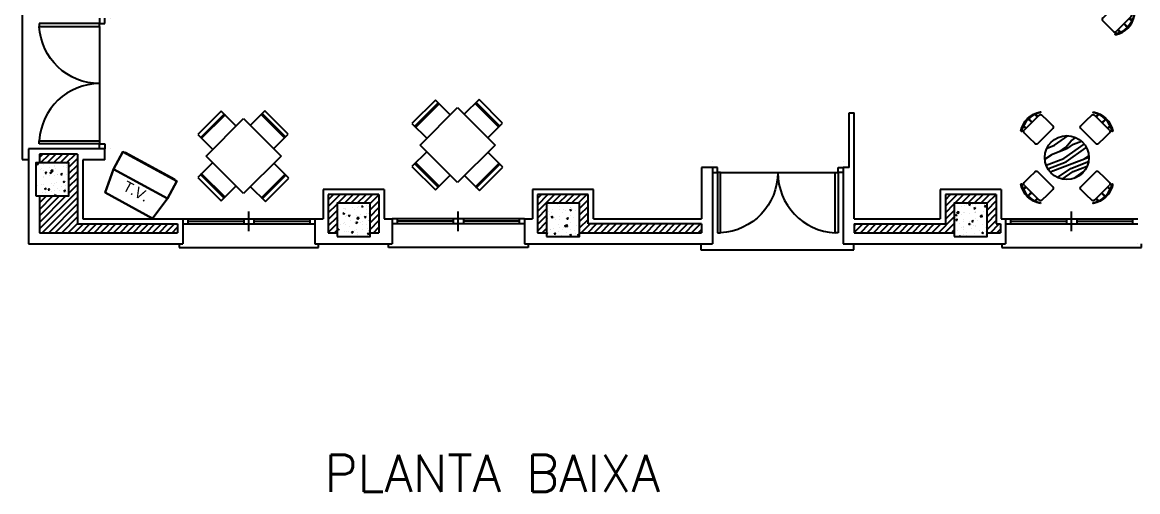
# Model space of a CAD drawing. Extents: x 33.7 to 63.4, y -76.7 to 11.5.
# Drawn here: x 36.46 to 51.65, y -20.8 to -14.41 of the extents above; entities that cross this region are included whole.
import ezdxf

# ---------------------------------------------------------------- set-up
doc = ezdxf.new("R2010")
doc.units = 0
doc.header["$LTSCALE"] = 0.375
doc.layers.get('0').update_dxf_attribs({"linetype": 'CONTINUOUS'})
for name, color, linetype in [('AUX', 7, 'CONTINUOUS'), ('CARPINTERIA', 44, 'CONTINUOUS'), ('INSONORIZACION', 43, 'CONTINUOUS'), ('MUEBLES', 1, 'CONTINUOUS'), ('MUROS', 3, 'CONTINUOUS'), ('PILARES', 2, 'CONTINUOUS'), ('TEXTOS', 2, 'CONTINUOUS')]:
    doc.layers.add(name, color=color, linetype=linetype)
doc.styles.add('SANSSERIF', font='UNIV.SHX')
doc.styles.get("Standard").update_dxf_attribs({"font": 'simplex', "height": 0.1})

# ---------------------------------------------------------------- blocks, each defined once
blk = doc.blocks.new('$HV090000')
at = {"color": 0}
for p, q in [((0, 0.07), (0.9, 0.07)), ((0, 0), (0.9, 0)), ((0.07, 0), (0.07, 0.07)), ((0.07, 0.035), (0.83, 0.035)), ((0.83, 0), (0.83, 0.07))]:
    blk.add_line(p, q, dxfattribs=at)
blk = doc.blocks.new('$V1090000180000340002S')
at = {"color": 0}
for p, q in [((-0.05, 0.34), (-0.05, 0.39)), ((-0.05, 0.39), (1.85, 0.39)), ((0, 0.34), (0, 0.34)), ((1.8, 0.34), (1.8, 0.34)), ((1.85, 0.39), (1.85, 0.34)), ((0.9, 0.17), (0.9, -0.1))]:
    blk.add_line(p, q, dxfattribs=at)
at = {"color": 0, "invisible_edges": 15}
blk.add_3dface([(0, 0), (1.8, 0), (1.8, 0.34), (0, 0.34)], dxfattribs=at)
at = {"color": 0}
for p in [(0, 0), (0.9, 0)]:
    blk.add_blockref('$HV090000', p, dxfattribs=at)
blk = doc.blocks.new('$HO08200007N')
at = {"color": 0}
for p, q in [((0.07, 0), (0.07, 0.82)), ((0.07, 0.82), (0.11, 0.82)), ((0.11, 0.82), (0.11, 0)), ((0, 0), (0.07, 0)), ((0.07, 0), (0.07, -0.07)), ((0.11, 0), (0.07, 0)), ((0.07, -0.07), (0, -0.07))]:
    blk.add_line(p, q, dxfattribs=at)
blk.add_arc((0.068, -0.001), 0.822, 0.0525, 87.0833, dxfattribs=at)
blk = doc.blocks.new('$D108200007N08215000N')
at = {"color": 0}
for p, q in [((0, 0.15), (0, 0.15)), ((0, 0), (0, 0)), ((1.78, 0.15), (1.78, 0.15)), ((1.78, 0), (1.78, 0))]:
    blk.add_line(p, q, dxfattribs=at)
at = {"color": 0, "invisible_edges": 15}
blk.add_3dface([(0, 0), (1.78, 0), (1.78, 0.15), (0, 0.15)], dxfattribs=at)
at = {"color": 0}
blk.add_blockref('$HO08200007N', (0, 0.15), dxfattribs=at)
at = {"color": 0, "xscale": -1}
blk.add_blockref('$HO08200007N', (1.78, 0.15), dxfattribs=at)
blk = doc.blocks.new('*X19')
at = {"color": 0}
for p, q in [((149.911, 131.316), (149.911, 131.316)), ((149.921, 131.308), (149.942, 131.316)), ((149.936, 131.298), (149.942, 131.316)), ((150.333, 131.31), (150.333, 131.31)), ((149.921, 131.308), (149.936, 131.298)), ((149.977, 131.24), (149.977, 131.24)), ((149.983, 131.25), (149.983, 131.25)), ((150.007, 131.298), (150.007, 131.298)), ((150.015, 131.224), (150.015, 131.224)), ((150.035, 131.184), (150.049, 131.201)), ((150.035, 131.184), (150.053, 131.182)), ((150.044, 131.179), (150.044, 131.179)), ((150.053, 131.182), (150.05, 131.201)), ((150.091, 131.255), (150.091, 131.255)), ((150.1, 131.187), (150.121, 131.195)), ((150.1, 131.187), (150.115, 131.177)), ((150.115, 131.211), (150.138, 131.235)), ((150.115, 131.211), (150.141, 131.207)), ((150.115, 131.177), (150.121, 131.195)), ((150.142, 131.207), (150.138, 131.235)), ((150.158, 131.28), (150.158, 131.28)), ((150.167, 131.291), (150.167, 131.291)), ((150.171, 131.246), (150.171, 131.246)), ((150.201, 131.162), (150.201, 131.162)), ((150.204, 131.172), (150.204, 131.172)), ((150.25, 131.165), (150.265, 131.182)), ((150.25, 131.165), (150.268, 131.164)), ((150.268, 131.163), (150.265, 131.182)), ((150.273, 131.175), (150.273, 131.175)), ((150.276, 131.172), (150.276, 131.172)), ((150.28, 131.28), (150.28, 131.28)), ((150.321, 131.168), (150.321, 131.168)), ((150.325, 131.267), (150.325, 131.267)), ((150.327, 131.284), (150.327, 131.284)), ((150.352, 131.284), (150.359, 131.286)), ((150.352, 131.284), (150.359, 131.28)), ((150.355, 131.29), (150.355, 131.29)), ((149.923, 131.115), (149.923, 131.115)), ((149.933, 131.018), (149.933, 131.018)), ((149.986, 131.025), (149.986, 131.025)), ((150.007, 131.024), (150.007, 131.024)), ((150.011, 131.124), (150.011, 131.124)), ((150.012, 131.137), (150.012, 131.137)), ((150.098, 131.145), (150.098, 131.145)), ((150.122, 131.043), (150.122, 131.043)), ((150.146, 131.019), (150.146, 131.019)), ((150.163, 131.047), (150.163, 131.047)), ((150.167, 131.146), (150.167, 131.146)), ((150.197, 131.053), (150.197, 131.053)), ((150.279, 131.066), (150.3, 131.075)), ((150.279, 131.066), (150.294, 131.056)), ((150.294, 131.056), (150.3, 131.074)), ((150.306, 131.012), (150.306, 131.012)), ((150.311, 131.068), (150.311, 131.068)), ((150.317, 131.068), (150.317, 131.068)), ((149.91, 130.936), (149.91, 130.936)), ((150.004, 130.924), (150.004, 130.924)), ((150.027, 130.97), (150.048, 130.978)), ((150.027, 130.97), (150.042, 130.96)), ((150.042, 130.96), (150.048, 130.978)), ((150.043, 130.925), (150.043, 130.925)), ((150.049, 130.985), (150.049, 130.985)), ((150.077, 130.958), (150.091, 130.976)), ((150.077, 130.958), (150.095, 130.957)), ((150.085, 130.966), (150.085, 130.966)), ((150.095, 130.957), (150.091, 130.975)), ((150.118, 130.935), (150.118, 130.935)), ((150.157, 130.9), (150.157, 130.9)), ((150.158, 130.873), (150.178, 130.894)), ((150.16, 130.947), (150.16, 130.947)), ((150.18, 130.873), (150.178, 130.893)), ((150.209, 130.978), (150.209, 130.978)), ((150.232, 130.95), (150.232, 130.95)), ((150.26, 130.996), (150.26, 130.996)), ((150.292, 130.939), (150.306, 130.957)), ((150.292, 130.939), (150.31, 130.938)), ((150.31, 130.938), (150.306, 130.957)), ((150.314, 130.968), (150.314, 130.968)), ((150.332, 130.93), (150.332, 130.93)), ((154.104, 130.704), (154.104, 130.704)), ((154.218, 130.719), (154.218, 130.719)), ((154.283, 130.713), (154.283, 130.713)), ((154.294, 130.726), (154.294, 130.726)), ((154.339, 130.729), (154.36, 130.737)), ((154.339, 130.729), (154.353, 130.719)), ((154.354, 130.719), (154.36, 130.737)), ((154.407, 130.744), (154.407, 130.744)), ((154.437, 130.734), (154.437, 130.734)), ((156.872, 130.734), (156.872, 130.734)), ((156.884, 130.768), (156.884, 130.768)), ((156.893, 130.747), (156.893, 130.747)), ((157.007, 130.762), (157.007, 130.762)), ((157.032, 130.728), (157.032, 130.728)), ((157.191, 130.712), (157.191, 130.712)), ((157.192, 130.721), (157.192, 130.721)), ((162.498, 130.77), (162.498, 130.77)), ((162.505, 130.731), (162.505, 130.731)), ((162.548, 130.745), (162.548, 130.745)), ((162.574, 130.753), (162.574, 130.753)), ((162.606, 130.75), (162.62, 130.767)), ((162.606, 130.75), (162.624, 130.749)), ((162.624, 130.749), (162.62, 130.767)), ((162.658, 130.763), (162.658, 130.763)), ((162.676, 130.708), (162.697, 130.716)), ((162.676, 130.708), (162.691, 130.698)), ((162.691, 130.698), (162.697, 130.716)), ((162.695, 130.756), (162.695, 130.756)), ((162.702, 130.767), (162.702, 130.767)), ((162.77, 130.766), (162.77, 130.766)), ((162.819, 130.756), (162.819, 130.756)), ((162.821, 130.731), (162.835, 130.749)), ((162.821, 130.731), (162.839, 130.73)), ((162.839, 130.73), (162.835, 130.749)), ((154.025, 130.586), (154.025, 130.586)), ((154.029, 130.694), (154.029, 130.694)), ((154.086, 130.633), (154.107, 130.641)), ((154.086, 130.633), (154.101, 130.623)), ((154.09, 130.697), (154.09, 130.697)), ((154.101, 130.622), (154.108, 130.641)), ((154.119, 130.696), (154.119, 130.696)), ((154.123, 130.591), (154.123, 130.591)), ((154.127, 130.691), (154.127, 130.691)), ((154.139, 130.601), (154.139, 130.601)), ((154.165, 130.601), (154.18, 130.618)), ((154.165, 130.601), (154.183, 130.599)), ((154.183, 130.599), (154.18, 130.618)), ((154.25, 130.69), (154.25, 130.69)), ((154.277, 130.566), (154.3, 130.59)), ((154.277, 130.566), (154.304, 130.561)), ((154.279, 130.613), (154.279, 130.613)), ((154.304, 130.561), (154.3, 130.59)), ((154.328, 130.626), (154.328, 130.626)), ((154.38, 130.582), (154.395, 130.599)), ((154.38, 130.582), (154.398, 130.58)), ((154.398, 130.58), (154.395, 130.599)), ((154.404, 130.636), (154.404, 130.636)), ((154.41, 130.683), (154.41, 130.683)), ((154.433, 130.634), (154.433, 130.634)), ((154.457, 130.577), (154.457, 130.577)), ((156.877, 130.568), (156.877, 130.568)), ((156.881, 130.668), (156.881, 130.668)), ((156.905, 130.617), (156.905, 130.617)), ((156.921, 130.582), (156.935, 130.599)), ((156.921, 130.582), (156.939, 130.58)), ((156.925, 130.585), (156.946, 130.593)), ((156.925, 130.585), (156.94, 130.575)), ((156.928, 130.644), (156.928, 130.644)), ((156.935, 130.694), (156.935, 130.694)), ((156.939, 130.58), (156.935, 130.599)), ((156.94, 130.575), (156.946, 130.593)), ((156.972, 130.575), (156.972, 130.575)), ((156.977, 130.552), (156.977, 130.552)), ((157.033, 130.591), (157.033, 130.591)), ((157.037, 130.691), (157.037, 130.691)), ((157.038, 130.551), (157.038, 130.551)), ((157.08, 130.648), (157.08, 130.648)), ((157.095, 130.687), (157.095, 130.687)), ((157.113, 130.561), (157.113, 130.561)), ((157.117, 130.669), (157.117, 130.669)), ((157.132, 130.568), (157.132, 130.568)), ((157.136, 130.563), (157.15, 130.58)), ((157.136, 130.563), (157.154, 130.561)), ((157.154, 130.561), (157.15, 130.58)), ((157.152, 130.582), (157.152, 130.582)), ((157.177, 130.682), (157.198, 130.69)), ((157.177, 130.682), (157.192, 130.672)), ((157.187, 130.612), (157.187, 130.612)), ((157.192, 130.672), (157.199, 130.69)), ((157.192, 130.679), (157.192, 130.679)), ((157.227, 130.576), (157.227, 130.576)), ((157.255, 130.681), (157.255, 130.681)), ((157.255, 130.678), (157.255, 130.678)), ((157.293, 130.562), (157.293, 130.562)), ((157.306, 130.694), (157.306, 130.694)), ((162.424, 130.611), (162.445, 130.619)), ((162.424, 130.611), (162.439, 130.601)), ((162.426, 130.612), (162.426, 130.612)), ((162.432, 130.543), (162.447, 130.561)), ((162.439, 130.601), (162.445, 130.619)), ((162.442, 130.642), (162.466, 130.666)), ((162.442, 130.642), (162.469, 130.638)), ((162.45, 130.542), (162.447, 130.561)), ((162.469, 130.638), (162.466, 130.666)), ((162.513, 130.618), (162.513, 130.618)), ((162.535, 130.651), (162.535, 130.651)), ((162.544, 130.646), (162.544, 130.646)), ((162.616, 130.637), (162.616, 130.637)), ((162.688, 130.648), (162.688, 130.648)), ((162.691, 130.647), (162.691, 130.647)), ((162.694, 130.567), (162.694, 130.567)), ((162.696, 130.644), (162.696, 130.644)), ((162.698, 130.667), (162.698, 130.667)), ((162.763, 130.592), (162.786, 130.617)), ((162.763, 130.592), (162.789, 130.588)), ((162.789, 130.588), (162.786, 130.617)), ((162.804, 130.662), (162.804, 130.662)), ((162.846, 130.586), (162.846, 130.586)), ((162.849, 130.686), (162.849, 130.686)), ((162.855, 130.587), (162.859, 130.588)), ((162.855, 130.587), (162.859, 130.585)), ((162.856, 130.637), (162.856, 130.637)), ((154.01, 130.392), (154.009, 130.398)), ((154.013, 130.415), (154.034, 130.423)), ((154.013, 130.415), (154.028, 130.405)), ((154.028, 130.405), (154.035, 130.423)), ((154.031, 130.544), (154.031, 130.544)), ((154.06, 130.482), (154.06, 130.482)), ((154.095, 130.503), (154.095, 130.503)), ((154.107, 130.517), (154.107, 130.517)), ((154.12, 130.491), (154.12, 130.491)), ((154.179, 130.451), (154.179, 130.451)), ((154.191, 130.537), (154.191, 130.537)), ((154.246, 130.399), (154.246, 130.399)), ((154.249, 130.507), (154.249, 130.507)), ((154.255, 130.497), (154.255, 130.497)), ((154.266, 130.512), (154.287, 130.52)), ((154.266, 130.512), (154.28, 130.502)), ((154.272, 130.414), (154.272, 130.414)), ((154.276, 130.513), (154.276, 130.513)), ((154.281, 130.502), (154.287, 130.52)), ((154.282, 130.547), (154.282, 130.547)), ((154.325, 130.517), (154.325, 130.517)), ((154.352, 130.53), (154.352, 130.53)), ((154.353, 130.481), (154.353, 130.481)), ((154.359, 130.414), (154.359, 130.414)), ((154.415, 130.49), (154.415, 130.49)), ((154.426, 130.435), (154.426, 130.435)), ((154.43, 130.535), (154.43, 130.535)), ((154.438, 130.532), (154.438, 130.532)), ((156.873, 130.468), (156.873, 130.468)), ((156.914, 130.422), (156.914, 130.422)), ((156.917, 130.417), (156.917, 130.417)), ((156.959, 130.432), (156.959, 130.432)), ((157.029, 130.491), (157.029, 130.491)), ((157.034, 130.442), (157.034, 130.442)), ((157.074, 130.415), (157.074, 130.415)), ((157.091, 130.447), (157.091, 130.447)), ((157.104, 130.464), (157.125, 130.473)), ((157.104, 130.464), (157.119, 130.454)), ((157.119, 130.461), (157.142, 130.485)), ((157.119, 130.454), (157.126, 130.472)), ((157.119, 130.461), (157.145, 130.456)), ((157.146, 130.456), (157.142, 130.485)), ((157.148, 130.457), (157.148, 130.457)), ((157.18, 130.412), (157.18, 130.412)), ((157.183, 130.512), (157.183, 130.512)), ((157.234, 130.408), (157.234, 130.408)), ((157.266, 130.477), (157.266, 130.477)), ((162.432, 130.543), (162.45, 130.542)), ((162.458, 130.401), (162.458, 130.401)), ((162.477, 130.498), (162.477, 130.498)), ((162.501, 130.439), (162.501, 130.439)), ((162.533, 130.411), (162.533, 130.411)), ((162.537, 130.519), (162.537, 130.519)), ((162.537, 130.446), (162.537, 130.446)), ((162.54, 130.546), (162.54, 130.546)), ((162.54, 130.457), (162.54, 130.457)), ((162.603, 130.49), (162.624, 130.499)), ((162.603, 130.49), (162.618, 130.48)), ((162.612, 130.529), (162.612, 130.529)), ((162.618, 130.48), (162.624, 130.498)), ((162.637, 130.491), (162.637, 130.491)), ((162.647, 130.525), (162.662, 130.542)), ((162.647, 130.525), (162.665, 130.523)), ((162.647, 130.426), (162.647, 130.426)), ((162.665, 130.523), (162.662, 130.542)), ((162.676, 130.469), (162.676, 130.469)), ((162.691, 130.467), (162.691, 130.467)), ((162.7, 130.451), (162.7, 130.451)), ((162.725, 130.544), (162.725, 130.544)), ((162.748, 130.403), (162.748, 130.403)), ((162.797, 130.484), (162.797, 130.484)), ((162.836, 130.45), (162.836, 130.45)), ((162.842, 130.486), (162.842, 130.486)), ((162.851, 130.499), (162.851, 130.499)), ((154.009, 130.392), (154.009, 130.392)), ((154.116, 130.391), (154.116, 130.391)), ((154.132, 130.384), (154.132, 130.384)), ((154.171, 130.389), (154.171, 130.389)), ((154.207, 130.375), (154.221, 130.392)), ((154.207, 130.375), (154.225, 130.373)), ((154.225, 130.373), (154.221, 130.392)), ((154.292, 130.378), (154.292, 130.378)), ((154.293, 130.346), (154.293, 130.346)), ((154.422, 130.356), (154.436, 130.373)), ((154.422, 130.356), (154.44, 130.355)), ((154.422, 130.335), (154.422, 130.335)), ((154.44, 130.354), (154.436, 130.373)), ((154.445, 130.391), (154.459, 130.396)), ((154.445, 130.391), (154.459, 130.382)), ((154.452, 130.371), (154.452, 130.371)), ((156.859, 130.37), (156.873, 130.376)), ((156.859, 130.364), (156.867, 130.358)), ((156.867, 130.358), (156.873, 130.376)), ((156.87, 130.369), (156.87, 130.369)), ((156.955, 130.324), (156.955, 130.324)), ((156.962, 130.356), (156.977, 130.373)), ((156.962, 130.356), (156.98, 130.354)), ((156.977, 130.382), (156.977, 130.382)), ((156.98, 130.354), (156.977, 130.373)), ((157.026, 130.391), (157.026, 130.391)), ((157.069, 130.339), (157.069, 130.339)), ((157.137, 130.375), (157.137, 130.375)), ((157.178, 130.337), (157.192, 130.354)), ((157.178, 130.337), (157.195, 130.335)), ((157.196, 130.335), (157.192, 130.354)), ((157.259, 130.364), (157.259, 130.364)), ((157.283, 130.344), (157.305, 130.352)), ((157.283, 130.344), (157.298, 130.334)), ((157.297, 130.368), (157.297, 130.368)), ((157.299, 130.334), (157.305, 130.352)), ((162.417, 130.345), (162.417, 130.345)), ((162.478, 130.323), (162.488, 130.335)), ((162.49, 130.323), (162.488, 130.335)), ((162.504, 130.323), (162.505, 130.325)), ((162.506, 130.323), (162.506, 130.324)), ((162.533, 130.346), (162.533, 130.346)), ((162.573, 130.373), (162.573, 130.373)), ((162.577, 130.338), (162.577, 130.338)), ((162.687, 130.367), (162.687, 130.367)), ((162.738, 130.332), (162.738, 130.332)), ((162.757, 130.332), (162.757, 130.332)), ((162.782, 130.37), (162.803, 130.378)), ((162.782, 130.37), (162.797, 130.36)), ((162.797, 130.359), (162.803, 130.378)), ((162.832, 130.342), (162.832, 130.342)), ((162.839, 130.386), (162.839, 130.386))]:
    blk.add_line(p, q, dxfattribs=at)
blk = doc.blocks.new('*X29')
at = {"color": 0}
for p, q in [((149.959, 139.617), (150.039, 139.698)), ((149.959, 139.529), (150.079, 139.649)), ((149.959, 139.44), (150.079, 139.56)), ((149.959, 139.352), (150.079, 139.472)), ((149.959, 139.264), (150.079, 139.384)), ((149.959, 139.175), (150.079, 139.295)), ((149.985, 139.113), (150.079, 139.207)), ((150.073, 139.113), (150.079, 139.118)), ((149.959, 137.673), (150.059, 137.773)), ((149.959, 137.761), (149.971, 137.773)), ((149.959, 137.584), (150.079, 137.704)), ((149.959, 137.496), (150.079, 137.616)), ((149.959, 137.407), (150.079, 137.527)), ((149.959, 137.319), (150.079, 137.439)), ((149.959, 137.231), (150.079, 137.351)), ((149.959, 137.142), (150.079, 137.262)), ((149.988, 137.083), (150.079, 137.174)), ((150.076, 137.083), (150.079, 137.085)), ((149.959, 135.64), (150.062, 135.743)), ((149.959, 135.728), (149.974, 135.743)), ((150.03, 135.623), (150.15, 135.743)), ((150.119, 135.623), (150.239, 135.743)), ((150.207, 135.623), (150.327, 135.743)), ((150.296, 135.623), (150.416, 135.743)), ((150.359, 135.598), (150.479, 135.718)), ((150.359, 135.509), (150.479, 135.629)), ((150.359, 135.421), (150.479, 135.541)), ((150.359, 135.332), (150.479, 135.452)), ((150.256, 135.053), (150.479, 135.276)), ((150.359, 135.244), (150.479, 135.364)), ((149.959, 135.109), (150.022, 135.173)), ((149.991, 135.053), (150.111, 135.173)), ((150.079, 135.053), (150.199, 135.173)), ((150.168, 135.053), (150.288, 135.173)), ((150.344, 135.053), (150.479, 135.187)), ((150.433, 135.053), (150.479, 135.099)), ((149.959, 133.607), (150.065, 133.713)), ((149.959, 133.695), (149.977, 133.713)), ((149.959, 133.518), (150.079, 133.638)), ((149.972, 133.443), (150.079, 133.55)), ((150.06, 133.443), (150.079, 133.462)), ((149.959, 131.397), (150.005, 131.443)), ((149.973, 131.323), (150.093, 131.443)), ((150.061, 131.323), (150.181, 131.443)), ((150.15, 131.323), (150.27, 131.443)), ((150.238, 131.323), (150.358, 131.443)), ((150.327, 131.323), (150.447, 131.443)), ((150.359, 131.267), (150.479, 131.387)), ((150.359, 131.178), (150.479, 131.298)), ((150.359, 131.09), (150.479, 131.21)), ((150.359, 131.001), (150.479, 131.121)), ((150.359, 130.913), (150.479, 131.033)), ((149.959, 130.425), (150.479, 130.945)), ((149.959, 130.513), (150.319, 130.873)), ((149.959, 130.601), (150.23, 130.873)), ((149.959, 130.69), (150.142, 130.873)), ((149.959, 130.778), (150.053, 130.873)), ((149.959, 130.867), (149.965, 130.873)), ((149.995, 130.373), (150.479, 130.856)), ((153.889, 130.819), (153.962, 130.893)), ((153.889, 130.731), (154.051, 130.893)), ((154.019, 130.773), (154.139, 130.893)), ((154.108, 130.773), (154.228, 130.893)), ((154.196, 130.773), (154.316, 130.893)), ((154.284, 130.773), (154.404, 130.893)), ((154.373, 130.773), (154.493, 130.893)), ((154.459, 130.77), (154.579, 130.89)), ((156.739, 130.841), (156.791, 130.893)), ((156.739, 130.752), (156.879, 130.893)), ((156.739, 130.664), (156.968, 130.893)), ((156.936, 130.773), (157.056, 130.893)), ((157.024, 130.773), (157.144, 130.893)), ((157.113, 130.773), (157.233, 130.893)), ((157.201, 130.773), (157.321, 130.893)), ((157.29, 130.773), (157.41, 130.893)), ((162.289, 130.822), (162.359, 130.893)), ((162.289, 130.734), (162.448, 130.893)), ((162.416, 130.773), (162.536, 130.893)), ((162.505, 130.773), (162.625, 130.893)), ((162.593, 130.773), (162.713, 130.893)), ((162.681, 130.773), (162.801, 130.893)), ((162.77, 130.773), (162.89, 130.893)), ((162.858, 130.773), (162.978, 130.893)), ((150.084, 130.373), (150.479, 130.768)), ((153.889, 130.642), (154.009, 130.762)), ((154.459, 130.682), (154.579, 130.802)), ((154.459, 130.594), (154.579, 130.714)), ((157.309, 130.704), (157.429, 130.824)), ((157.309, 130.615), (157.429, 130.735)), ((162.289, 130.645), (162.409, 130.765)), ((162.859, 130.685), (162.979, 130.805)), ((162.859, 130.597), (162.979, 130.717)), ((150.172, 130.373), (150.479, 130.68)), ((150.261, 130.373), (150.479, 130.591)), ((153.889, 130.554), (154.009, 130.674)), ((153.889, 130.466), (154.009, 130.586)), ((154.459, 130.505), (154.579, 130.625)), ((156.739, 130.576), (156.859, 130.696)), ((156.739, 130.487), (156.859, 130.607)), ((157.309, 130.527), (157.429, 130.647)), ((157.309, 130.438), (157.429, 130.558)), ((162.193, 130.373), (162.409, 130.589)), ((162.289, 130.557), (162.409, 130.677)), ((162.859, 130.508), (162.979, 130.628)), ((150.349, 130.373), (150.479, 130.503)), ((150.437, 130.373), (150.557, 130.493)), ((150.526, 130.373), (150.646, 130.493)), ((150.614, 130.373), (150.734, 130.493)), ((150.702, 130.373), (150.822, 130.493)), ((150.791, 130.373), (150.911, 130.493)), ((150.879, 130.373), (150.999, 130.493)), ((150.968, 130.373), (151.088, 130.493)), ((151.056, 130.373), (151.176, 130.493)), ((151.144, 130.373), (151.264, 130.493)), ((151.233, 130.373), (151.353, 130.493)), ((151.321, 130.373), (151.441, 130.493)), ((151.41, 130.373), (151.53, 130.493)), ((151.498, 130.373), (151.618, 130.493)), ((151.586, 130.373), (151.706, 130.493)), ((151.675, 130.373), (151.795, 130.493)), ((151.763, 130.373), (151.839, 130.449)), ((153.889, 130.377), (154.009, 130.497)), ((153.973, 130.373), (154.009, 130.409)), ((154.459, 130.417), (154.579, 130.537)), ((154.503, 130.373), (154.579, 130.448)), ((156.739, 130.399), (156.859, 130.519)), ((156.801, 130.373), (156.859, 130.43)), ((157.332, 130.373), (157.452, 130.493)), ((157.42, 130.373), (157.54, 130.493)), ((157.508, 130.373), (157.628, 130.493)), ((157.597, 130.373), (157.717, 130.493)), ((157.685, 130.373), (157.805, 130.493)), ((157.774, 130.373), (157.894, 130.493)), ((157.862, 130.373), (157.982, 130.493)), ((157.95, 130.373), (158.07, 130.493)), ((158.039, 130.373), (158.159, 130.493)), ((158.127, 130.373), (158.247, 130.493)), ((158.215, 130.373), (158.335, 130.493)), ((158.304, 130.373), (158.424, 130.493)), ((158.392, 130.373), (158.512, 130.493)), ((158.481, 130.373), (158.601, 130.493)), ((158.569, 130.373), (158.689, 130.493)), ((158.657, 130.373), (158.777, 130.493)), ((158.746, 130.373), (158.866, 130.493)), ((158.834, 130.373), (158.954, 130.493)), ((158.923, 130.373), (158.967, 130.417)), ((161.047, 130.464), (161.075, 130.493)), ((161.047, 130.376), (161.164, 130.493)), ((161.132, 130.373), (161.252, 130.493)), ((161.221, 130.373), (161.341, 130.493)), ((161.309, 130.373), (161.429, 130.493)), ((161.397, 130.373), (161.517, 130.493)), ((161.486, 130.373), (161.606, 130.493)), ((161.574, 130.373), (161.694, 130.493)), ((161.663, 130.373), (161.783, 130.493)), ((161.751, 130.373), (161.871, 130.493)), ((161.839, 130.373), (161.959, 130.493)), ((161.928, 130.373), (162.048, 130.493)), ((162.016, 130.373), (162.136, 130.493)), ((162.105, 130.373), (162.225, 130.493)), ((162.281, 130.373), (162.409, 130.5)), ((162.37, 130.373), (162.409, 130.412)), ((162.859, 130.42), (162.979, 130.54)), ((162.9, 130.373), (163.02, 130.493)), ((162.988, 130.373), (163.036, 130.421))]:
    blk.add_line(p, q, dxfattribs=at)
blk = doc.blocks.new('TABUBONI')
at = {"layer": 'MUEBLES'}
for p, q in [((-0.116, 0.308), (-0.116, 0.26)), ((-0.108, 0.31), (-0.108, 0.26)), ((-0.008, 0.26), (-0.008, 0.329)), ((0, 0.26), (0, 0.329)), ((0.108, 0.31), (0.108, 0.26)), ((0.116, 0.308), (0.116, 0.26)), ((-0.171, 0.242), (-0.171, 0.13)), ((-0.145, 0.26), (0.145, 0.26)), ((0.171, 0.13), (0.171, 0.242)), ((-0.171, 0.13), (-0.171, 0.026)), ((-0.145, 0), (0.145, 0)), ((0.171, 0.026), (0.171, 0.13))]:
    blk.add_line(p, q, dxfattribs=at)
blk.add_lwpolyline([(0.188, 0.282, 0.302776), (-0.188, 0.282), (-0.182, 0.273, -0.302776), (0.182, 0.273)], format="xyb", close=True, dxfattribs=at)
for centre, start, end in [((-0.145, 0.234), 90, 180), ((0.145, 0.234), 0, 90), ((-0.145, 0.026), 180, 270), ((0.145, 0.026), 270, 360)]:
    blk.add_arc(centre, 0.0257, start, end, dxfattribs=at)
blk = doc.blocks.new('2MBSIL5')
at = {"color": 0}
for p, q in [((0.225, 0.285), (-0.225, 0.285)), ((-0.225, 0.285), (-0.225, 0.0025)), ((0.225, 0.23), (-0.225, 0.23)), ((-0.225, 0.2125), (0.225, 0.2125)), ((0.225, 0.0025), (0.225, 0.285)), ((0.225, 0.2125), (0.225, 0.23))]:
    blk.add_line(p, q, dxfattribs=at)
blk = doc.blocks.new('*X32')
at = {"color": 0}
for p, q in [((150.734, 128.206), (150.914, 128.332)), ((150.914, 128.332), (150.923, 128.335)), ((150.962, 128.264), (151.026, 128.309)), ((150.632, 128.167), (150.734, 128.206)), ((150.903, 128.156), (150.692, 128.075)), ((150.797, 128.116), (150.887, 128.179)), ((150.86, 128.026), (151.138, 128.22)), ((150.887, 128.179), (150.962, 128.264)), ((150.892, 127.981), (151.162, 128.17)), ((150.903, 128.156), (150.993, 128.219)), ((150.993, 128.219), (151.099, 128.26)), ((151.099, 128.26), (151.1, 128.261)), ((151.162, 128.17), (151.169, 128.172)), ((151.162, 128.17), (151.169, 128.172)), ((150.603, 128.013), (150.691, 128.075)), ((150.62, 127.933), (150.86, 128.025)), ((150.643, 127.885), (150.892, 127.98)), ((150.712, 127.854), (151.202, 128.042)), ((150.955, 127.89), (151.197, 127.983)), ((151.135, 128.017), (151.201, 128.062)), ((150.681, 127.833), (150.712, 127.854)), ((150.775, 127.764), (150.955, 127.89)), ((150.84, 127.743), (150.987, 127.845)), ((150.987, 127.845), (151.178, 127.919)), ((150.996, 127.751), (151.124, 127.841)), ((151.124, 127.841), (151.132, 127.844))]:
    blk.add_line(p, q, dxfattribs=at)

msp = doc.modelspace()

# ---------------------------------------------------------------- linework, layer by layer
at = {"color": 1}
for points in [[(37.834, -16.171), (37.706, -16.406), (37.706, -16.406, 0.751), (37.834, -16.171, 0.751)], [(38.44, -16.805, 0.751), (38.567, -16.57, 0.751), (37.834, -16.171, 0.751), (37.706, -16.406, 0.751)], [(38.567, -16.57, 0.751), (37.834, -16.171, 0.751), (37.834, -16.171), (38.567, -16.57)], [(38.541, -16.548, 0.711), (37.867, -16.182, 0.711), (37.867, -16.182, 0.147), (38.541, -16.548, 0.147)], [(37.938, -16.22, 0.105), (37.871, -16.184, 0.105), (37.871, -16.184, 0.049), (37.938, -16.22, 0.049)], [(38.403, -16.481, 0.098), (37.999, -16.261, 0.098), (37.999, -16.261, 0.042), (38.403, -16.481, 0.042)], [(37.593, -16.726, 0.534), (37.706, -16.406, 0.751), (37.706, -16.406), (37.593, -16.726)], [(38.44, -16.805, 0.751), (38.238, -17.077, 0.534), (37.593, -16.726, 0.534), (37.706, -16.406, 0.751)], [(38.44, -16.805, 0.751), (37.706, -16.406, 0.751), (37.706, -16.406), (38.44, -16.805)], [(38.541, -16.548, 0.105), (38.473, -16.511, 0.105), (38.473, -16.511, 0.049), (38.541, -16.548, 0.049)], [(38.567, -16.57, 0.751), (38.44, -16.805, 0.751), (38.44, -16.805), (38.567, -16.57)], [(38.238, -17.077, 0.534), (37.593, -16.726, 0.534), (37.593, -16.726), (38.238, -17.077)], [(38.238, -17.077), (38.44, -16.805), (38.44, -16.805, 0.751), (38.238, -17.077, 0.534)]]:
    msp.add_3dface(points, dxfattribs=at)
at = {"layer": 'AUX'}
for p, q in [((36.465, -14.196), (36.465, -16.276)), ((36.465, -16.276), (36.548, -16.276)), ((45.701, -17.422), (45.701, -17.505)), ((47.781, -17.505), (47.781, -17.422)), ((45.701, -17.505), (47.781, -17.505))]:
    msp.add_line(p, q, dxfattribs=at)
at = {"layer": 'CARPINTERIA'}
for p, q in [((37.516, -14.462), (37.516, -16.022)), ((45.967, -16.454), (47.527, -16.454))]:
    msp.add_line(p, q, dxfattribs=at)
at = {"layer": 'MUEBLES'}
for p, q in [((41.881, -16.078), (42.39, -15.569)), ((42.39, -15.569), (42.899, -16.078)), ((38.967, -16.229), (39.476, -15.719)), ((39.476, -15.719), (39.986, -16.229)), ((42.39, -16.587), (41.881, -16.078)), ((42.899, -16.078), (42.39, -16.587)), ((39.476, -16.738), (38.967, -16.229)), ((39.986, -16.229), (39.476, -16.738))]:
    msp.add_line(p, q, dxfattribs=at)
msp.add_circle((50.681, -16.25), 0.3, dxfattribs=at)
at = {"layer": 'MUROS'}
for p, q in [((47.717, -15.642), (47.787, -15.642)), ((47.717, -16.384), (47.717, -15.642)), ((47.787, -17.082), (47.787, -15.642)), ((37.586, -16.132), (36.548, -16.132)), ((36.548, -16.132), (36.548, -17.422)), ((37.218, -16.202), (36.698, -16.202)), ((36.698, -16.202), (36.698, -16.322)), ((37.218, -16.202), (37.218, -17.152)), ((37.586, -16.282), (37.586, -16.132)), ((37.288, -16.282), (37.288, -17.082)), ((37.586, -16.282), (37.288, -16.282)), ((45.707, -16.384), (45.707, -17.082)), ((45.857, -16.384), (45.707, -16.384)), ((45.857, -16.384), (45.857, -17.422)), ((47.637, -16.384), (47.637, -17.422)), ((47.717, -16.384), (47.637, -16.384)), ((40.558, -16.682), (40.558, -17.082)), ((41.388, -16.682), (40.558, -16.682)), ((41.388, -16.682), (41.388, -17.082)), ((43.408, -16.682), (43.408, -17.082)), ((44.238, -16.682), (43.408, -16.682)), ((44.238, -17.082), (44.238, -16.682)), ((49.788, -16.682), (48.958, -16.682)), ((48.958, -16.682), (48.958, -17.082)), ((49.788, -16.682), (49.788, -17.082)), ((36.698, -16.772), (36.698, -17.272)), ((41.318, -16.752), (40.628, -16.752)), ((40.628, -16.752), (40.628, -17.272)), ((41.318, -16.752), (41.318, -17.272)), ((43.478, -16.752), (43.478, -17.272)), ((44.168, -16.752), (43.478, -16.752)), ((44.168, -17.152), (44.168, -16.752)), ((49.718, -16.752), (49.028, -16.752)), ((49.028, -16.752), (49.028, -17.152)), ((49.718, -16.752), (49.718, -17.152)), ((37.218, -17.152), (38.578, -17.152)), ((37.288, -17.082), (38.648, -17.082)), ((38.578, -17.152), (38.578, -17.272)), ((38.648, -17.082), (38.648, -17.422)), ((40.448, -17.082), (40.558, -17.082)), ((40.448, -17.082), (40.448, -17.422)), ((41.388, -17.082), (41.498, -17.082)), ((41.498, -17.082), (41.498, -17.422)), ((43.298, -17.082), (43.408, -17.082)), ((43.298, -17.082), (43.298, -17.422)), ((45.707, -17.152), (44.168, -17.152)), ((44.238, -17.082), (45.707, -17.082)), ((45.707, -17.152), (45.707, -17.272)), ((47.787, -17.082), (48.958, -17.082)), ((47.787, -17.152), (49.028, -17.152)), ((47.787, -17.152), (47.787, -17.272)), ((49.718, -17.152), (49.776, -17.152)), ((49.776, -17.152), (49.776, -17.272)), ((49.788, -17.082), (49.846, -17.082)), ((49.846, -17.082), (49.846, -17.422)), ((36.698, -17.272), (38.578, -17.272)), ((40.628, -17.272), (40.748, -17.272)), ((41.198, -17.272), (41.318, -17.272)), ((43.478, -17.272), (43.598, -17.272)), ((44.048, -17.272), (45.707, -17.272)), ((47.787, -17.272), (49.148, -17.272)), ((49.598, -17.272), (49.776, -17.272)), ((36.548, -17.422), (38.648, -17.422)), ((40.448, -17.422), (41.498, -17.422)), ((43.298, -17.422), (45.857, -17.422)), ((47.637, -17.422), (49.846, -17.422))]:
    msp.add_line(p, q, dxfattribs=at)
at = {"layer": 'PILARES'}
for points in [[(36.648, -16.772), (37.098, -16.772), (37.098, -16.322), (36.648, -16.322)], [(40.748, -17.322), (41.198, -17.322), (41.198, -16.872), (40.748, -16.872)], [(43.598, -17.322), (44.048, -17.322), (44.048, -16.872), (43.598, -16.872)], [(49.148, -17.322), (49.598, -17.322), (49.598, -16.872), (49.148, -16.872)]]:
    msp.add_lwpolyline(points, close=True, dxfattribs=at)

# ---------------------------------------------------------------- block references
at = {"layer": 'CARPINTERIA', "xscale": -1}
for name, p, rotation in [('$D108200007N08215000N', (37.666, -14.352), 90), ('$D108200007N08215000N', (45.857, -16.304), 180), ('$V1090000180000340002S', (38.648, -17.082), 180), ('$V1090000180000340002S', (49.846, -17.082), 180)]:
    msp.add_blockref(name, p, dxfattribs=dict(at, rotation=rotation))
at = {"layer": 'CARPINTERIA'}
msp.add_blockref('*X32', (-100.221, -144.286), dxfattribs=at)
at = {"layer": 'CARPINTERIA', "rotation": 180}
msp.add_blockref('$V1090000180000340002S', (43.298, -17.082), dxfattribs=at)
at = {"layer": 'INSONORIZACION'}
msp.add_blockref('*X29', (-113.26, -147.645), dxfattribs=at)
at = {"layer": 'MUEBLES'}
for name, p, rotation in [('TABUBONI', (51.271, -14.246), 225), ('2MBSIL5', (42.129, -15.827), 45.00000000000007), ('2MBSIL5', (42.638, -15.821), 314.9999999999999), ('2MBSIL5', (39.215, -15.978), 45.00000000000007), ('2MBSIL5', (39.724, -15.971), 314.9999999999999), ('2MBSIL5', (42.129, -16.33), 134.9999999999999), ('2MBSIL5', (42.644, -16.336), 225.0000000000001), ('2MBSIL5', (39.215, -16.48), 134.9999999999999), ('2MBSIL5', (39.73, -16.487), 225.0000000000001)]:
    msp.add_blockref(name, p, dxfattribs=dict(at, rotation=rotation))
at = {"layer": 'MUEBLES', "xscale": -1}
for p, rotation in [((50.387, -15.957), 44.99999999999992), ((50.974, -15.957), 314.9999999999999), ((50.387, -16.544), 134.9999999999999), ((50.974, -16.544), 225)]:
    msp.add_blockref('TABUBONI', p, dxfattribs=dict(at, rotation=rotation))
at = {"layer": 'PILARES'}
msp.add_blockref('*X19', (-113.26, -147.645), dxfattribs=at)

# ---------------------------------------------------------------- texts
at = {"color": 2, "style": 'SANSSERIF'}
msp.add_text('T.V.', height=0.1464, rotation=331.6917, dxfattribs=at).set_placement((37.82, -16.687))
at = {"layer": 'TEXTOS'}
msp.add_text('PLANTA BAIXA', height=0.5, dxfattribs=at).set_placement((40.579, -20.8))

doc.saveas('drawing.dxf')
